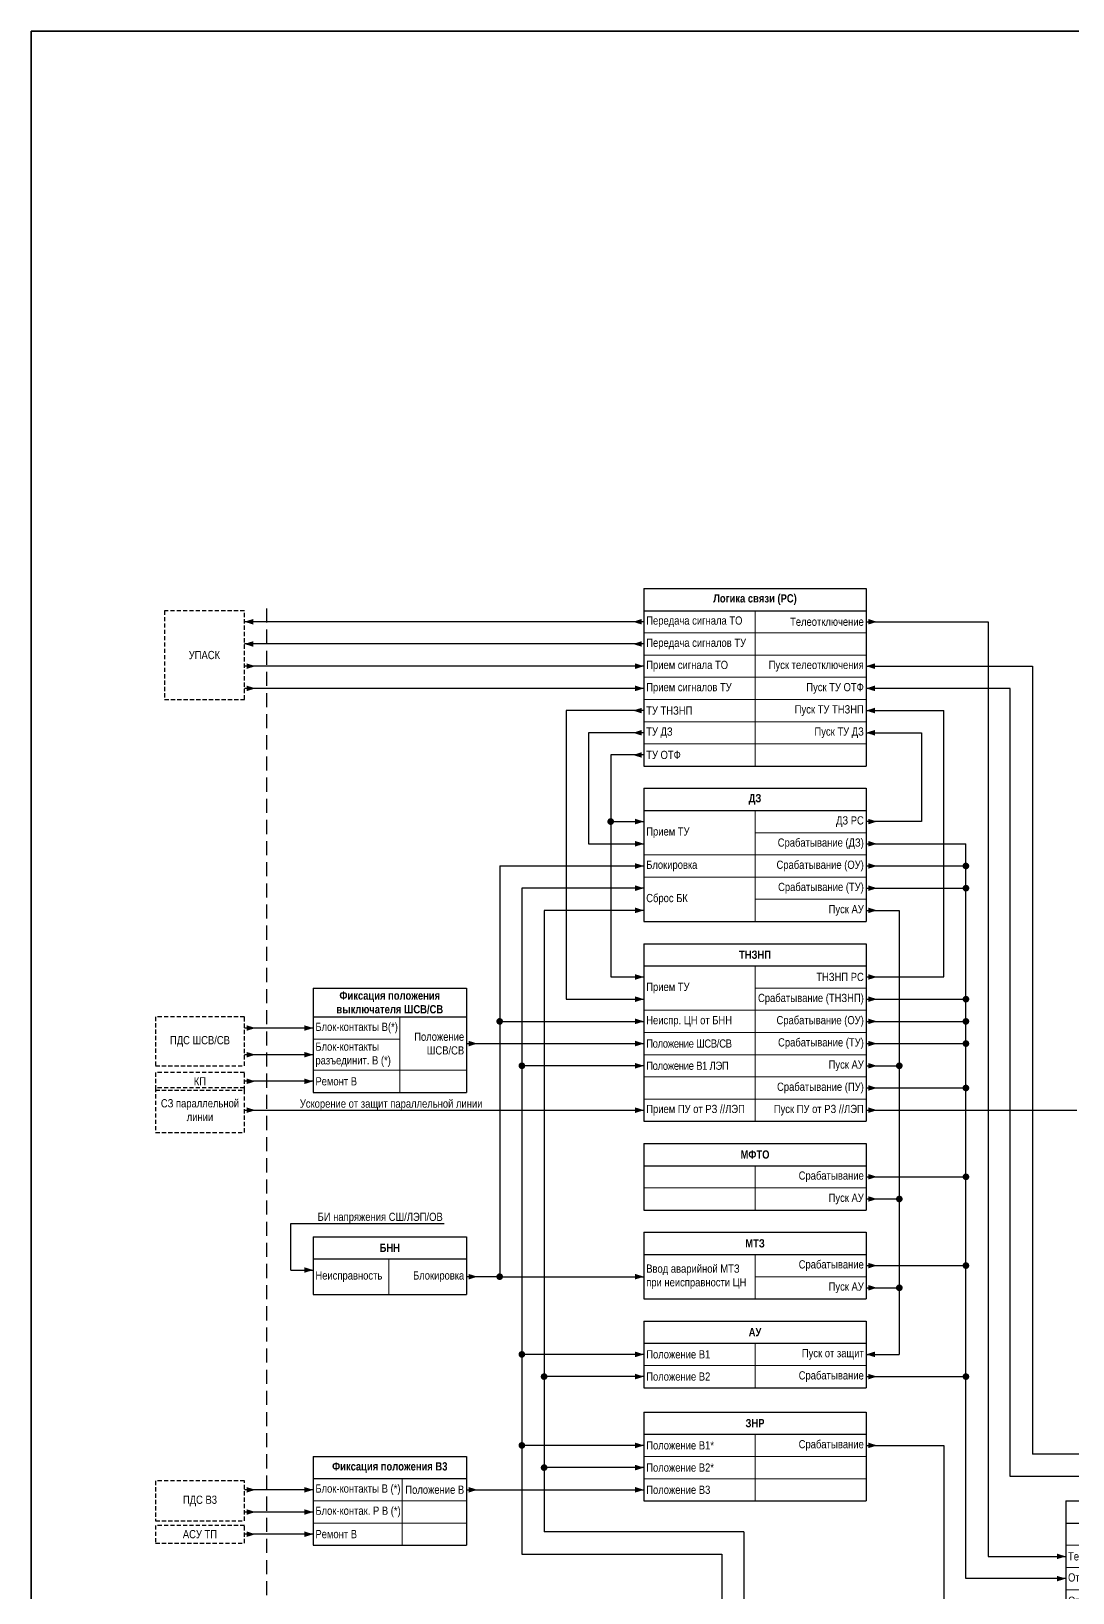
# Model space of a CAD drawing. Header units: millimetres. Extents: x -14593 to 14732, y -17400 to 5232.
# Drawn here: x 4989 to 5458, y -6422 to -5719 of the extents above; entities that cross this region are included whole.
import ezdxf

# ---------------------------------------------------------------- set-up
doc = ezdxf.new("R2010")
doc.units = ezdxf.units.MM
doc.linetypes.add('штриховая2', pattern=[9.525, 6.35, -3.175])
for name, color, linetype, lineweight in [('Основная', 7, 'Continuous', 30), ('Отключение_включение', 1, 'Continuous', 30), ('Цепи внешние', 84, 'Continuous', 30), ('Цепи внутренние', 5, 'Continuous', 30)]:
    doc.layers.add(name, color=color, linetype=linetype, lineweight=lineweight)
doc.layers.add('Рамка', color=8, linetype='Continuous', lineweight=35, plot=False)
doc.styles.add('Narrow', font='ARIALN.TTF')
doc.styles.add('Табл дан', font='ARIALN.TTF')
doc.styles.add('Табл загол', font='ARIALNB.TTF')

# ---------------------------------------------------------------- blocks, each defined once
blk = doc.blocks.new('*T428')
at = {"layer": 'Основная', "color": 0, "linetype": 'ByBlock', "lineweight": -2, "transparency": 16777216}
for p, q in [((0, 0), (100, 0)), ((0, 0), (0, -10)), ((100, 0), (100, -10))]:
    blk.add_line(p, q, dxfattribs=at)
at = {"layer": 'Основная', "color": 0, "linetype": 'ByBlock', "lineweight": 30, "transparency": 16777216}
for p, q in [((0, -10), (100, -10)), ((0, -10), (0, -70)), ((100, -10), (100, -70)), ((0, -70), (100, -70))]:
    blk.add_line(p, q, dxfattribs=at)
at = {"layer": 'Основная', "color": 0, "linetype": 'ByBlock', "lineweight": 18, "transparency": 16777216}
for p, q in [((50, -10), (50, -70)), ((0, -20), (100, -20)), ((0, -30), (100, -30)), ((0, -40), (100, -40)), ((0, -50), (100, -50)), ((50, -60), (100, -60))]:
    blk.add_line(p, q, dxfattribs=at)
at = {"layer": 'Основная', "color": 0, "transparency": 16777216, "char_height": 3.7}
for s, insert, width, attachment_point, style in [('{\\C256;Логика отключения}', (50, -5), 97, 5, 'Табл загол'), ('Пуск ТУ ОТФ', (99, -15), 48, 6, 'Табл дан'), ('Телеотключение', (1, -25), 48, 4, 'Табл дан'), ('Пуск ТО', (99, -25), 48, 6, 'Табл дан'), ('{\\C256;Отключение от защит}', (1, -35), 48, 4, 'Табл дан'), ('Останов ВЧ', (99, -35), 48, 6, 'Табл дан'), ('Отключение от ЗНР', (1, -45), 48, 4, 'Табл дан'), ('Отключение', (99, -45), 48, 6, 'Табл дан'), ('Запрет АПВ', (99, -55), 48, 6, 'Табл дан'), ('Отключение от УРОВ', (1, -60), 48, 4, 'Табл дан')]:
    blk.add_mtext(s, dxfattribs=dict(at, insert=insert, width=width, attachment_point=attachment_point, style=style))
blk = doc.blocks.new('*T419')
at = {"layer": 'Основная', "color": 0, "linetype": 'ByBlock', "lineweight": -2, "transparency": 16777216}
for p, q in [((0, 0), (100, 0)), ((0, 0), (0, -10)), ((100, 0), (100, -10))]:
    blk.add_line(p, q, dxfattribs=at)
at = {"layer": 'Основная', "color": 0, "linetype": 'ByBlock', "lineweight": 30, "transparency": 16777216}
for p, q in [((0, -10), (100, -10)), ((0, -10), (0, -60)), ((100, -10), (100, -60)), ((0, -60), (100, -60))]:
    blk.add_line(p, q, dxfattribs=at)
at = {"layer": 'Основная', "color": 0, "linetype": 'ByBlock', "lineweight": 18, "transparency": 16777216}
for p, q in [((50, -10), (50, -60)), ((50, -20), (100, -20)), ((0, -30), (100, -30)), ((0, -40), (100, -40)), ((50, -50), (100, -50))]:
    blk.add_line(p, q, dxfattribs=at)
at = {"layer": 'Основная', "color": 0, "transparency": 16777216, "char_height": 3.7}
for s, insert, width, attachment_point, style in [('{\\C256;ДЗ}', (50, -5), 97, 5, 'Табл загол'), ('ДЗ РС', (99, -15), 48, 6, 'Табл дан'), ('Прием ТУ', (1, -20), 48, 4, 'Табл дан'), ('Срабатывание (ДЗ)', (99, -25), 48, 6, 'Табл дан'), ('{\\C256;Блокировка}', (1, -35), 48, 4, 'Табл дан'), ('Срабатывание (ОУ)', (99, -35), 48, 6, 'Табл дан'), ('Сброс БК', (1, -50), 48, 4, 'Табл дан'), ('Срабатывание (ТУ)', (99, -45), 48, 6, 'Табл дан'), ('Пуск АУ', (99, -55), 48, 6, 'Табл дан')]:
    blk.add_mtext(s, dxfattribs=dict(at, insert=insert, width=width, attachment_point=attachment_point, style=style))
blk = doc.blocks.new('*T420')
at = {"layer": 'Основная', "color": 0, "linetype": 'ByBlock', "lineweight": -2, "transparency": 16777216}
for p, q in [((0, 0), (100, 0)), ((0, 0), (0, -10)), ((100, 0), (100, -10))]:
    blk.add_line(p, q, dxfattribs=at)
at = {"layer": 'Основная', "color": 0, "linetype": 'ByBlock', "lineweight": 30, "transparency": 16777216}
for p, q in [((0, -10), (100, -10)), ((0, -10), (0, -30)), ((100, -10), (100, -30)), ((0, -30), (100, -30))]:
    blk.add_line(p, q, dxfattribs=at)
at = {"layer": 'Основная', "color": 0, "linetype": 'ByBlock', "lineweight": 18, "transparency": 16777216}
for p, q in [((50, -10), (50, -30)), ((0, -20), (100, -20))]:
    blk.add_line(p, q, dxfattribs=at)
at = {"layer": 'Основная', "color": 0, "transparency": 16777216, "char_height": 3.7}
for s, insert, width, attachment_point, style in [('{\\C256;МФТО}', (50, -5), 97, 5, 'Табл загол'), ('Срабатывание ', (99, -15), 48, 6, 'Табл дан'), ('Пуск АУ', (99, -25), 48, 6, 'Табл дан')]:
    blk.add_mtext(s, dxfattribs=dict(at, insert=insert, width=width, attachment_point=attachment_point, style=style))
blk = doc.blocks.new('*T421')
at = {"layer": 'Основная', "color": 0, "linetype": 'ByBlock', "lineweight": -2, "transparency": 16777216}
for p, q in [((0, 0), (100, 0)), ((0, 0), (0, -10)), ((100, 0), (100, -10))]:
    blk.add_line(p, q, dxfattribs=at)
at = {"layer": 'Основная', "color": 0, "linetype": 'ByBlock', "lineweight": 30, "transparency": 16777216}
for p, q in [((0, -10), (100, -10)), ((0, -10), (0, -30)), ((100, -10), (100, -30)), ((0, -30), (100, -30))]:
    blk.add_line(p, q, dxfattribs=at)
at = {"layer": 'Основная', "color": 0, "linetype": 'ByBlock', "lineweight": 18, "transparency": 16777216}
for p, q in [((50, -10), (50, -30)), ((50, -20), (100, -20))]:
    blk.add_line(p, q, dxfattribs=at)
at = {"layer": 'Основная', "color": 0, "transparency": 16777216, "char_height": 3.7}
for s, insert, width, attachment_point, style in [('{\\C256;МТЗ}', (50, -5), 97, 5, 'Табл загол'), ('Срабатывание', (99, -15), 48, 6, 'Табл дан'), ('Ввод аварийной МТЗ при неисправности ЦН', (1, -20), 48, 4, 'Табл дан'), ('Пуск АУ', (99, -25), 48, 6, 'Табл дан')]:
    blk.add_mtext(s, dxfattribs=dict(at, insert=insert, width=width, attachment_point=attachment_point, style=style))
blk = doc.blocks.new('*T422')
at = {"layer": 'Основная', "color": 0, "linetype": 'ByBlock', "lineweight": -2, "transparency": 16777216}
for p, q in [((0, 0), (100, 0)), ((0, 0), (0, -10)), ((100, 0), (100, -10))]:
    blk.add_line(p, q, dxfattribs=at)
at = {"layer": 'Основная', "color": 0, "linetype": 'ByBlock', "lineweight": 30, "transparency": 16777216}
for p, q in [((0, -10), (100, -10)), ((0, -10), (0, -30)), ((100, -10), (100, -30)), ((0, -30), (100, -30))]:
    blk.add_line(p, q, dxfattribs=at)
at = {"layer": 'Основная', "color": 0, "linetype": 'ByBlock', "lineweight": 18, "transparency": 16777216}
for p, q in [((50, -10), (50, -30)), ((0, -20), (100, -20))]:
    blk.add_line(p, q, dxfattribs=at)
at = {"layer": 'Основная', "color": 0, "transparency": 16777216, "char_height": 3.7}
for s, insert, width, attachment_point, style in [('{\\C256;АУ}', (50, -5), 97, 5, 'Табл загол'), ('Положение В1', (1, -15), 48, 4, 'Табл дан'), ('Пуск от защит', (99, -15), 48, 6, 'Табл дан'), ('Положение В2', (1, -25), 48, 4, 'Табл дан'), ('Срабатывание', (99, -25), 48, 6, 'Табл дан')]:
    blk.add_mtext(s, dxfattribs=dict(at, insert=insert, width=width, attachment_point=attachment_point, style=style))
blk = doc.blocks.new('*T423')
at = {"layer": 'Основная', "color": 0, "linetype": 'ByBlock', "lineweight": -2, "transparency": 16777216}
for p, q in [((0, 0), (100, 0)), ((0, 0), (0, -10)), ((100, 0), (100, -10))]:
    blk.add_line(p, q, dxfattribs=at)
at = {"layer": 'Основная', "color": 0, "linetype": 'ByBlock', "lineweight": 30, "transparency": 16777216}
for p, q in [((0, -10), (100, -10)), ((0, -10), (0, -40)), ((100, -10), (100, -40)), ((0, -40), (100, -40))]:
    blk.add_line(p, q, dxfattribs=at)
at = {"layer": 'Основная', "color": 0, "linetype": 'ByBlock', "lineweight": 18, "transparency": 16777216}
for p, q in [((50, -10), (50, -40)), ((0, -20), (100, -20)), ((0, -30), (100, -30))]:
    blk.add_line(p, q, dxfattribs=at)
at = {"layer": 'Основная', "color": 0, "transparency": 16777216, "char_height": 3.7}
for s, insert, width, attachment_point, style in [('{\\C256;ЗНР}', (50, -5), 97, 5, 'Табл загол'), ('\\A1;Положение В1*', (1, -15), 48, 4, 'Табл дан'), ('Срабатывание', (99, -15), 48, 6, 'Табл дан'), ('\\A1;Положение В2*', (1, -25), 48, 4, 'Табл дан'), ('\\A1;Положение В3', (1, -35), 48, 4, 'Табл дан')]:
    blk.add_mtext(s, dxfattribs=dict(at, insert=insert, width=width, attachment_point=attachment_point, style=style))
blk = doc.blocks.new('Point')
at = {"layer": 'Основная', "color": 0, "const_width": 1.5}
blk.add_lwpolyline([(-0.75, 0, 1), (0.75, 0, 1)], format="xyb", close=True, dxfattribs=at)
blk = doc.blocks.new('*T424')
at = {"layer": 'Основная', "color": 0, "linetype": 'ByBlock', "lineweight": -2, "transparency": 16777216}
for p, q in [((0, 0), (69, 0)), ((0, 0), (0, -10)), ((69, 0), (69, -10))]:
    blk.add_line(p, q, dxfattribs=at)
at = {"layer": 'Основная', "color": 0, "linetype": 'ByBlock', "lineweight": 30, "transparency": 16777216}
for p, q in [((0, -10), (69, -10)), ((0, -10), (0, -26)), ((69, -10), (69, -26)), ((0, -26), (69, -26))]:
    blk.add_line(p, q, dxfattribs=at)
at = {"layer": 'Основная', "color": 0, "linetype": 'ByBlock', "lineweight": 18, "transparency": 16777216}
blk.add_line((34, -10), (34, -26), dxfattribs=at)
at = {"layer": 'Основная', "color": 0, "transparency": 16777216, "char_height": 3.7}
for s, insert, width, attachment_point, style in [('{\\C256;БНН}', (34.5, -5), 66, 5, 'Табл загол'), ('Неисправность', (1, -18), 32, 4, 'Табл дан'), ('Блокировка', (68, -18), 33, 6, 'Табл дан')]:
    blk.add_mtext(s, dxfattribs=dict(at, insert=insert, width=width, attachment_point=attachment_point, style=style))
blk = doc.blocks.new('*T425')
at = {"layer": 'Основная', "color": 0, "linetype": 'ByBlock', "lineweight": -2, "transparency": 16777216}
for p, q in [((0, 0), (100, 0)), ((0, 0), (0, -10)), ((100, 0), (100, -10))]:
    blk.add_line(p, q, dxfattribs=at)
at = {"layer": 'Основная', "color": 0, "linetype": 'ByBlock', "lineweight": 30, "transparency": 16777216}
for p, q in [((0, -10), (100, -10)), ((0, -10), (0, -80)), ((100, -10), (100, -80)), ((0, -80), (100, -80))]:
    blk.add_line(p, q, dxfattribs=at)
at = {"layer": 'Основная', "color": 0, "linetype": 'ByBlock', "lineweight": 18, "transparency": 16777216}
for p, q in [((50, -10), (50, -80)), ((50, -20), (100, -20)), ((0, -30), (100, -30)), ((0, -40), (100, -40)), ((0, -50), (100, -50)), ((0, -60), (100, -60)), ((0, -70), (100, -70))]:
    blk.add_line(p, q, dxfattribs=at)
at = {"layer": 'Основная', "color": 0, "transparency": 16777216, "char_height": 3.7}
for s, insert, width, attachment_point, style in [('{\\C256;ТНЗНП}', (50, -5), 97, 5, 'Табл загол'), ('ТНЗНП РС', (99, -15), 48, 6, 'Табл дан'), ('Прием ТУ', (1, -20), 48, 4, 'Табл дан'), ('Срабатывание ({\\C256;ТНЗНП)}', (99, -25), 48, 6, 'Табл дан'), ('{\\C256;Неиспр. ЦН от БНН }', (1, -35), 48, 4, 'Табл дан'), ('Срабатывание (ОУ)', (99, -35), 48, 6, 'Табл дан'), ('{\\T0.95;Положение ШСВ/СВ}', (1, -45), 48, 4, 'Табл дан'), ('Срабатывание (ТУ)', (99, -45), 48, 6, 'Табл дан'), ('{\\T0.95;Положение В1 ЛЭП}', (1, -55), 48, 4, 'Табл дан'), ('Пуск АУ', (99, -55), 48, 6, 'Табл дан'), ('Срабатывание (ПУ)', (99, -65), 48, 6, 'Табл дан'), ('Прием ПУ от РЗ //ЛЭП', (1, -75), 48, 4, 'Табл дан'), ('Пуск ПУ от РЗ //ЛЭП', (99, -75), 48, 6, 'Табл дан')]:
    blk.add_mtext(s, dxfattribs=dict(at, insert=insert, width=width, attachment_point=attachment_point, style=style))
blk = doc.blocks.new('*T426')
at = {"layer": 'Основная', "color": 0, "linetype": 'ByBlock', "lineweight": -2, "transparency": 16777216}
for p, q in [((0, 0), (100, 0)), ((0, 0), (0, -10)), ((100, 0), (100, -10))]:
    blk.add_line(p, q, dxfattribs=at)
at = {"layer": 'Основная', "color": 0, "linetype": 'ByBlock', "lineweight": 30, "transparency": 16777216}
for p, q in [((0, -10), (100, -10)), ((0, -10), (0, -80)), ((100, -10), (100, -80)), ((0, -80), (100, -80))]:
    blk.add_line(p, q, dxfattribs=at)
at = {"layer": 'Основная', "color": 0, "linetype": 'ByBlock', "lineweight": 18, "transparency": 16777216}
for p, q in [((50, -10), (50, -80)), ((0, -20), (100, -20)), ((0, -30), (100, -30)), ((0, -40), (100, -40)), ((0, -50), (100, -50)), ((0, -60), (100, -60)), ((0, -70), (100, -70))]:
    blk.add_line(p, q, dxfattribs=at)
at = {"layer": 'Основная', "color": 0, "transparency": 16777216, "char_height": 3.7}
for s, insert, width, attachment_point, style in [('Логика связи (РС)', (50, -5), 97, 5, 'Табл загол'), ('Передача сигнала ТО ', (1, -15), 48, 4, 'Табл дан'), ('Телеотключение', (99, -15), 48, 6, 'Табл дан'), ('Передача сигналов ТУ', (1, -25), 48, 4, 'Табл дан'), ('Прием сигнала ТО ', (1, -35), 48, 4, 'Табл дан'), ('Пуск телеотключения', (99, -35), 48, 6, 'Табл дан'), ('Прием сигналов ТУ', (1, -45), 48, 4, 'Табл дан'), ('Пуск ТУ ОТФ', (99, -45), 48, 6, 'Табл дан'), ('ТУ ТНЗНП', (1, -55), 48, 4, 'Табл дан'), ('Пуск ТУ ТНЗНП', (99, -55), 48, 6, 'Табл дан'), ('ТУ ДЗ', (1, -65), 48, 4, 'Табл дан'), ('Пуск ТУ ДЗ', (99, -65), 48, 6, 'Табл дан'), ('ТУ ОТФ', (1, -75), 48, 4, 'Табл дан')]:
    blk.add_mtext(s, dxfattribs=dict(at, insert=insert, width=width, attachment_point=attachment_point, style=style))
blk = doc.blocks.new('*T427')
at = {"layer": 'Основная', "color": 0, "linetype": 'ByBlock', "lineweight": -2, "transparency": 16777216}
for p, q in [((0, 0), (69, 0)), ((0, 0), (0, -12.99)), ((69, 0), (69, -12.99))]:
    blk.add_line(p, q, dxfattribs=at)
at = {"layer": 'Основная', "color": 0, "linetype": 'ByBlock', "lineweight": 30, "transparency": 16777216}
for p, q in [((0, -12.99), (69, -12.99)), ((0, -12.99), (0, -47.01)), ((69, -12.99), (69, -47.01)), ((0, -47.01), (69, -47.01))]:
    blk.add_line(p, q, dxfattribs=at)
at = {"layer": 'Основная', "color": 0, "linetype": 'ByBlock', "lineweight": 18, "transparency": 16777216}
for p, q in [((39, -12.99), (39, -47.01)), ((0, -22.99), (39, -22.99)), ((0, -37.01), (69, -37.01))]:
    blk.add_line(p, q, dxfattribs=at)
at = {"layer": 'Основная', "color": 0, "transparency": 16777216, "char_height": 3.7}
for s, insert, width, attachment_point, style in [('Фиксация положения выключателя ШСВ/СВ', (34.5, -6.5), 66, 5, 'Табл загол'), ('Блок-контакты В(*)', (1, -17.99), 37, 4, 'Табл дан'), ('\\A1;Положение {\\A0;\\C256;ШСВ/СВ}', (68, -25), 28, 6, 'Табл дан'), ('Блок-контакты разъединит. В (*)', (1, -30), 37, 4, 'Табл дан'), ('Ремонт В', (1, -42.01), 37, 4, 'Табл дан')]:
    blk.add_mtext(s, dxfattribs=dict(at, insert=insert, width=width, attachment_point=attachment_point, style=style))
blk = doc.blocks.new('*T418')
at = {"layer": 'Основная', "color": 0, "linetype": 'ByBlock', "lineweight": -2, "transparency": 16777216}
for p, q in [((0, 0), (69, 0)), ((0, 0), (0, -10)), ((69, 0), (69, -10))]:
    blk.add_line(p, q, dxfattribs=at)
at = {"layer": 'Основная', "color": 0, "linetype": 'ByBlock', "lineweight": 30, "transparency": 16777216}
for p, q in [((0, -10), (69, -10)), ((0, -10), (0, -40)), ((69, -10), (69, -40)), ((0, -40), (69, -40))]:
    blk.add_line(p, q, dxfattribs=at)
at = {"layer": 'Основная', "color": 0, "linetype": 'ByBlock', "lineweight": 18, "transparency": 16777216}
for p, q in [((40, -10), (40, -40)), ((0, -20), (69, -20)), ((0, -30), (69, -30))]:
    blk.add_line(p, q, dxfattribs=at)
at = {"layer": 'Основная', "color": 0, "transparency": 16777216, "char_height": 3.7}
for s, insert, width, attachment_point, style in [('Фиксация положения В3', (34.5, -5), 66, 5, 'Табл загол'), ('Блок-контакты В (*)', (1, -15), 38, 4, 'Табл дан'), ('\\A1;Положение В', (68, -15), 27, 6, 'Табл дан'), ('Блок-контак. Р В (*)', (1, -25), 38, 4, 'Табл дан'), ('Ремонт В', (1, -35), 38, 4, 'Табл дан')]:
    blk.add_mtext(s, dxfattribs=dict(at, insert=insert, width=width, attachment_point=attachment_point, style=style))

msp = doc.modelspace()

# ---------------------------------------------------------------- linework, layer by layer
at = {"layer": 'Основная', "color": 5}
for points in [[(5310, -6395), (5220, -6395)], [(5210, -6405), (5300, -6405)]]:
    msp.add_lwpolyline(points, dxfattribs=at)
at = {"layer": 'Отключение_включение', "ltscale": 0.3}
for points in [[(5085, -5985, 0, 2.5, 0), (5089, -5985, 0, 0, 0)], [(5260, -5985, 0, 2.5, 0), (5264, -5985, 0, 0, 0)], [(5370, -5985, 0, 2.5, 0), (5366, -5985, 0, 0, 0)], [(5090, -6005, 0, 2.5, 0), (5086, -6005, 0, 0, 0)], [(5265, -6005, 0, 2.5, 0), (5261, -6005, 0, 0, 0)], [(5365, -6005, 0, 2.5, 0), (5369, -6005, 0, 0, 0)], [(5365, -6005, 0, 2.5, 0), (5369, -6005, 0, 0, 0)], [(5370, -6085, 0, 2.5, 0), (5366, -6085, 0, 0, 0)], [(5370, -6095, 0, 2.5, 0), (5366, -6095, 0, 0, 0)], [(5370, -6105, 0, 2.5, 0), (5366, -6105, 0, 0, 0)], [(5370, -6155, 0, 2.5, 0), (5366, -6155, 0, 0, 0)], [(5370, -6165, 0, 2.5, 0), (5366, -6165, 0, 0, 0)], [(5370, -6175, 0, 2.5, 0), (5366, -6175, 0, 0, 0)], [(5370, -6195, 0, 2.5, 0), (5366, -6195, 0, 0, 0)], [(5370, -6235, 0, 2.5, 0), (5366, -6235, 0, 0, 0)], [(5370, -6275, 0, 2.5, 0), (5366, -6275, 0, 0, 0)], [(5370, -6325, 0, 2.5, 0), (5366, -6325, 0, 0, 0)], [(5370, -6356, 0, 2.5, 0), (5366, -6356, 0, 0, 0)], [(5455, -6406, 0, 2.5, 0), (5451, -6406, 0, 0, 0)], [(5455, -6416, 0, 2.5, 0), (5451, -6416, 0, 0, 0)]]:
    msp.add_lwpolyline(points, format="xyseb", dxfattribs=at)
for points in [[(5265, -5985), (5085, -5985)], [(5365, -5985), (5420, -5985)], [(5420, -5985), (5420, -6406)], [(5265, -6005), (5085, -6005)], [(5365, -6005), (5440, -6005)], [(5440, -6005), (5440, -6360)], [(5410, -6416), (5410, -6085)], [(5365, -6155), (5410, -6155)], [(5365, -6165), (5410, -6165), (5410, -6165)], [(5365, -6235), (5410, -6235)], [(5365, -6275), (5410, -6275)], [(5365, -6325), (5410, -6325)], [(5365, -6356), (5400, -6356)], [(5580, -6360), (5440, -6360)], [(5420, -6406), (5455, -6406)], [(5455, -6416), (5410, -6416)]]:
    msp.add_lwpolyline(points, dxfattribs=at)
at = {"layer": 'Отключение_включение'}
for points in [[(5365, -6085), (5410, -6085)], [(5365, -6095), (5410, -6095)], [(5365, -6105), (5410, -6105)], [(5365, -6175), (5410, -6175)], [(5365, -6195), (5410, -6195)], [(5400, -6356), (5400, -6426)]]:
    msp.add_lwpolyline(points, dxfattribs=at)
at = {"layer": 'Рамка', "color": 1}
msp.add_lwpolyline([(4989, -5719), (5723, -5719), (5723, -7016), (4989, -7016)], close=True, dxfattribs=at)
at = {"layer": 'Цепи внешние', "linetype": 'штриховая2', "ltscale": 0.3}
for points in [[(5085, -5980), (5049, -5980), (5049, -6020), (5085, -6020)], [(5085, -6163), (5045, -6163), (5045, -6185), (5085, -6185)], [(5085, -6188), (5045, -6188), (5045, -6196), (5085, -6196)], [(5085, -6195), (5045, -6195), (5045, -6215), (5085, -6215)], [(5085, -6372), (5045, -6372), (5045, -6390), (5085, -6390)], [(5085, -6392), (5045, -6392), (5045, -6400), (5085, -6400)]]:
    msp.add_lwpolyline(points, close=True, dxfattribs=at)
at = {"layer": 'Цепи внешние', "ltscale": 0.3}
for points in [[(5085, -5995, 0, 2.5, 0), (5089, -5995, 0, 0, 0)], [(5260, -5995, 0, 2.5, 0), (5264, -5995, 0, 0, 0)], [(5090, -6015, 0, 2.5, 0), (5086, -6015, 0, 0, 0)], [(5265, -6015, 0, 2.5, 0), (5261, -6015, 0, 0, 0)], [(5090, -6168, 0, 2.5, 0), (5086, -6168, 0, 0, 0)], [(5116, -6168, 0, 2.5, 0), (5112, -6168, 0, 0, 0)], [(5090, -6180, 0, 2.5, 0), (5086, -6180, 0, 0, 0)], [(5116, -6180, 0, 2.5, 0), (5112, -6180, 0, 0, 0)], [(5090, -6192, 0, 2.5, 0), (5086, -6192, 0, 0, 0)], [(5116, -6192, 0, 2.5, 0), (5112, -6192, 0, 0, 0)], [(5090, -6205, 0, 2.5, 0), (5086, -6205, 0, 0, 0)], [(5265, -6205, 0, 2.5, 0), (5261, -6205, 0, 0, 0)], [(5370, -6205, 0, 2.5, 0), (5366, -6205, 0, 0, 0)], [(5090, -6376, 0, 2.5, 0), (5086, -6376, 0, 0, 0)], [(5116, -6376, 0, 2.5, 0), (5112, -6376, 0, 0, 0)], [(5090, -6386, 0, 2.5, 0), (5086, -6386, 0, 0, 0)], [(5116, -6386, 0, 2.5, 0), (5112, -6386, 0, 0, 0)], [(5090, -6396, 0, 2.5, 0), (5086, -6396, 0, 0, 0)], [(5116, -6396, 0, 2.5, 0), (5112, -6396, 0, 0, 0)]]:
    msp.add_lwpolyline(points, format="xyseb", dxfattribs=at)
for points in [[(5265, -5995), (5085, -5995)], [(5265, -6015), (5085, -6015)]]:
    msp.add_lwpolyline(points, dxfattribs=at)
at = {"layer": 'Цепи внешние'}
for points in [[(5116, -6168), (5085, -6168)], [(5116, -6180), (5085, -6180)], [(5116, -6192), (5085, -6192)], [(5085, -6205), (5265, -6205)], [(5365, -6205), (5460, -6205)], [(5116, -6376), (5085, -6376)], [(5116, -6386), (5085, -6386)], [(5116, -6396), (5085, -6396)]]:
    msp.add_lwpolyline(points, dxfattribs=at)
at = {"layer": 'Цепи внутренние', "linetype": 'штриховая2'}
msp.add_lwpolyline([(5095, -5979), (5095, -6716)], dxfattribs=at)
at = {"layer": 'Цепи внутренние', "ltscale": 0.3}
for points in [[(5365, -6015, 0, 2.5, 0), (5369, -6015, 0, 0, 0)], [(5260, -6025, 0, 2.5, 0), (5264, -6025, 0, 0, 0)], [(5365, -6025, 0, 2.5, 0), (5369, -6025, 0, 0, 0)], [(5260, -6035, 0, 2.5, 0), (5264, -6035, 0, 0, 0)], [(5365, -6035, 0, 2.5, 0), (5369, -6035, 0, 0, 0)], [(5260, -6045, 0, 2.5, 0), (5264, -6045, 0, 0, 0)], [(5265, -6075, 0, 2.5, 0), (5261, -6075, 0, 0, 0)], [(5370, -6075, 0, 2.5, 0), (5366, -6075, 0, 0, 0)], [(5265, -6085, 0, 2.5, 0), (5261, -6085, 0, 0, 0)], [(5265, -6095, 0, 2.5, 0), (5261, -6095, 0, 0, 0)], [(5265, -6105, 0, 2.5, 0), (5261, -6105, 0, 0, 0)], [(5265, -6115, 0, 2.5, 0), (5261, -6115, 0, 0, 0)], [(5370, -6115, 0, 2.5, 0), (5366, -6115, 0, 0, 0)], [(5265, -6145, 0, 2.5, 0), (5261, -6145, 0, 0, 0)], [(5370, -6145, 0, 2.5, 0), (5366, -6145, 0, 0, 0)], [(5265, -6155, 0, 2.5, 0), (5261, -6155, 0, 0, 0)], [(5265, -6165, 0, 2.5, 0), (5261, -6165, 0, 0, 0)], [(5190, -6175, 0, 2.5, 0), (5186, -6175, 0, 0, 0)], [(5265, -6175, 0, 2.5, 0), (5261, -6175, 0, 0, 0)], [(5265, -6185, 0, 2.5, 0), (5261, -6185, 0, 0, 0)], [(5370, -6185, 0, 2.5, 0), (5366, -6185, 0, 0, 0)], [(5370, -6245, 0, 2.5, 0), (5366, -6245, 0, 0, 0)], [(5116, -6277, 0, 2.5, 0), (5112, -6277, 0, 0, 0)], [(5190, -6280, 0, 2.5, 0), (5186, -6280, 0, 0, 0)], [(5265, -6280, 0, 2.5, 0), (5261, -6280, 0, 0, 0)], [(5370, -6285, 0, 2.5, 0), (5366, -6285, 0, 0, 0)], [(5265, -6315, 0, 2.5, 0), (5261, -6315, 0, 0, 0)], [(5365, -6315, 0, 2.5, 0), (5369, -6315, 0, 0, 0)], [(5265, -6325, 0, 2.5, 0), (5261, -6325, 0, 0, 0)], [(5265, -6356, 0, 2.5, 0), (5261, -6356, 0, 0, 0)], [(5265, -6366, 0, 2.5, 0), (5261, -6366, 0, 0, 0)], [(5190, -6376, 0, 2.5, 0), (5186, -6376, 0, 0, 0)], [(5265, -6376, 0, 2.5, 0), (5261, -6376, 0, 0, 0)]]:
    msp.add_lwpolyline(points, format="xyseb", dxfattribs=at)
at = {"layer": 'Цепи внутренние'}
for points in [[(5430, -6015), (5365, -6015)], [(5430, -6370), (5430, -6015)], [(5265, -6045), (5250, -6045)], [(5250, -6045), (5250, -6145)], [(5200, -6095), (5200, -6280)], [(5200, -6095), (5265, -6095)], [(5365, -6115), (5380, -6115)], [(5380, -6115), (5380, -6315)], [(5200, -6165), (5265, -6165)], [(5185, -6175), (5265, -6175)], [(5365, -6185), (5380, -6185)], [(5106, -6256), (5175, -6256)], [(5106, -6277), (5106, -6256)], [(5106, -6277), (5116, -6277)], [(5200, -6280), (5265, -6280)], [(5570, -6370), (5430, -6370)], [(5185, -6376), (5265, -6376)]]:
    msp.add_lwpolyline(points, dxfattribs=at)
at = {"layer": 'Цепи внутренние', "ltscale": 0.3}
for points in [[(5230, -6025), (5230, -6155)], [(5265, -6025), (5230, -6025)], [(5365, -6025), (5400, -6025)], [(5400, -6145), (5400, -6025)], [(5240, -6035), (5240, -6085)], [(5265, -6035), (5240, -6035)], [(5365, -6035), (5390, -6035)], [(5390, -6035), (5390, -6075)], [(5250, -6075), (5265, -6075)], [(5390, -6075), (5365, -6075)], [(5240, -6085), (5265, -6085)], [(5210, -6105), (5210, -6405)], [(5265, -6105), (5210, -6105)], [(5220, -6115), (5220, -6395)], [(5265, -6115), (5220, -6115)], [(5250, -6145), (5265, -6145)], [(5365, -6145), (5400, -6145)], [(5230, -6155), (5265, -6155)], [(5265, -6185), (5210, -6185)], [(5365, -6245), (5380, -6245)], [(5200, -6280), (5185, -6280)], [(5365, -6285), (5380, -6285)], [(5265, -6315), (5210, -6315)], [(5365, -6315), (5380, -6315)], [(5265, -6325), (5220, -6325)], [(5265, -6356), (5210, -6356)], [(5265, -6366), (5220, -6366)], [(5310, -6395), (5310, -6769)], [(5300, -6405), (5300, -6769)]]:
    msp.add_lwpolyline(points, dxfattribs=at)

# ---------------------------------------------------------------- block references
for name, p in [('*T426', (5265, -5970)), ('*T419', (5265, -6060)), ('*T425', (5265, -6130)), ('*T427', (5116, -6150.01)), ('*T420', (5265, -6220)), ('*T421', (5265, -6260)), ('*T424', (5116, -6262)), ('*T422', (5265, -6300)), ('*T423', (5265, -6341)), ('*T418', (5116, -6360.97)), ('*T428', (5455, -6381))]:
    msp.add_blockref(name, p)
at = {"layer": 'Отключение_включение'}
for p in [(5410, -6095), (5410, -6105), (5410, -6155), (5410, -6165), (5410, -6175), (5410, -6195), (5410, -6235), (5410, -6275), (5410, -6325)]:
    msp.add_blockref('Point', p, dxfattribs=at)
at = {"layer": 'Цепи внутренние'}
for p in [(5250, -6075), (5200, -6165), (5210, -6185), (5380, -6185), (5380, -6245), (5200, -6280), (5380, -6285), (5210, -6315), (5220, -6325), (5210, -6356), (5220, -6366)]:
    msp.add_blockref('Point', p, dxfattribs=at)

# ---------------------------------------------------------------- texts
at = {"layer": 'Основная', "char_height": 3.7, "style": 'Narrow'}
for s, insert, width, attachment_point in [('УПАСК', (5067, -6000), 36, 5), ('ПДС ШСВ/СВ', (5065, -6174), 40, 5), ('КП', (5065, -6192), 40, 5), ('СЗ параллельной линии', (5065, -6205), 40, 5), ('Ускорение от защит параллельной линии', (5110, -6205), 85, 7), ('БИ напряжения СШ/ЛЭП/ОВ', (5118, -6256), 57, 7), ('ПДС В3', (5065, -6381), 40, 5), ('АСУ ТП', (5065, -6396), 40, 5)]:
    msp.add_mtext(s, dxfattribs=dict(at, insert=insert, width=width, attachment_point=attachment_point))

doc.saveas('drawing.dxf')
